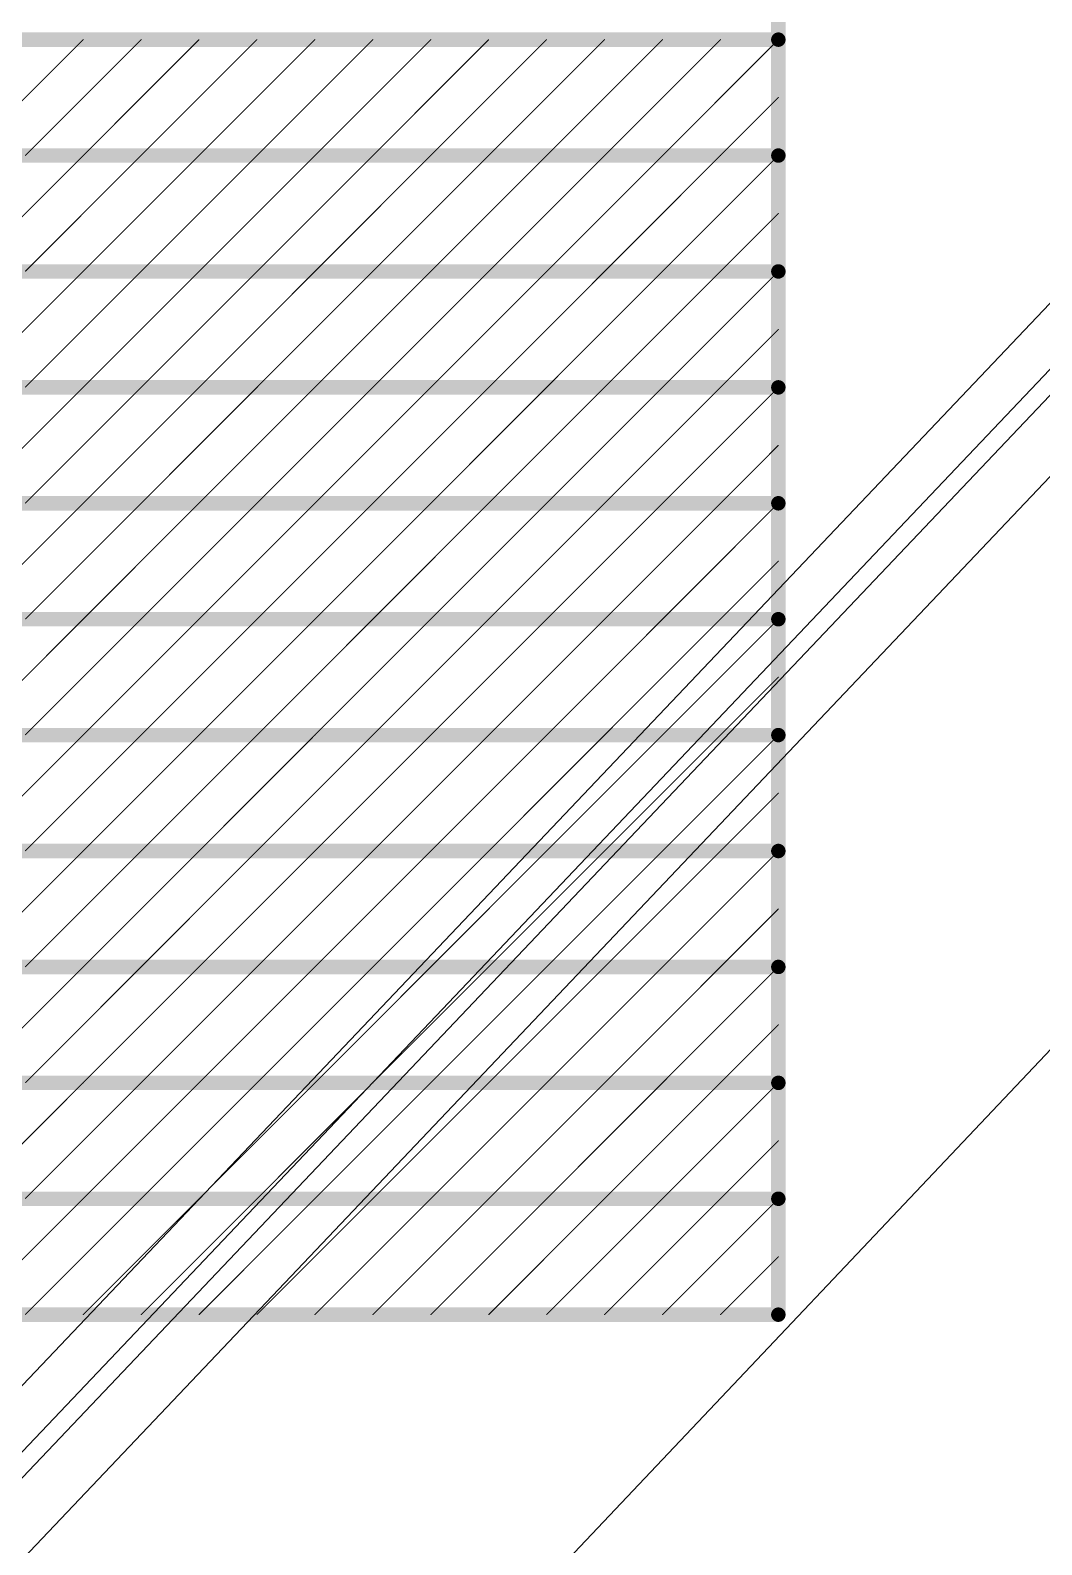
# Model space of a CAD drawing. Header units: inches. Extents: x -11 to 5379, y 0 to 5429.
# Drawn here: x 343.91 to 370.51, y 125.24 to 165.07 of the extents above; entities that cross this region are included whole.
import ezdxf

# ---------------------------------------------------------------- set-up
doc = ezdxf.new("R2010")
doc.units = ezdxf.units.IN
for name, color, linetype in [('Bottom Solder', 6, 'Continuous'), ('Fabrication', 76, 'Continuous'), ('Top Solder', 216, 'Continuous')]:
    doc.layers.add(name, color=color, linetype=linetype)

# ---------------------------------------------------------------- blocks, each defined once
blk = doc.blocks.new('13_WQFN_HR__3_2__107')
at = {"layer": 'Top Solder'}
for p in [(-0.423, 1.047), (1.31, 1.075), (1.302, -1.253), (-0.423, -1.678)]:
    blk.add_line(p, (5365.845, -5095.971), dxfattribs=at)

msp = doc.modelspace()

# ---------------------------------------------------------------- linework, layer by layer
at = {"layer": 'Bottom Solder'}
msp.add_line((344.027, 110.045), (5379.208, 5429.208), dxfattribs=at)
at = {"layer": 'Fabrication'}
for points in [[(363.585, 131.293, 0.381, 0.381, 0), (363.585, 167.869, 0.381, 0.381, 0)], [(248.3, 164.821, 0.381, 0.381, 0), (363.585, 164.821, 0.381, 0.381, 0)], [(342.249, 161.773, 0.0254, 0.0254, 0), (345.297, 164.821, 0.0254, 0.0254, 0)], [(343.773, 161.773, 0.0254, 0.0254, 0), (346.821, 164.821, 0.0254, 0.0254, 0)], [(345.297, 161.773, 0.0254, 0.0254, 0), (348.345, 164.821, 0.0254, 0.0254, 0)], [(346.821, 161.773, 0.0254, 0.0254, 0), (349.869, 164.821, 0.0254, 0.0254, 0)], [(348.345, 161.773, 0.0254, 0.0254, 0), (351.393, 164.821, 0.0254, 0.0254, 0)], [(349.869, 161.773, 0.0254, 0.0254, 0), (352.917, 164.821, 0.0254, 0.0254, 0)], [(351.393, 161.773, 0.0254, 0.0254, 0), (354.441, 164.821, 0.0254, 0.0254, 0)], [(352.917, 161.773, 0.0254, 0.0254, 0), (355.965, 164.821, 0.0254, 0.0254, 0)], [(354.441, 161.773, 0.0254, 0.0254, 0), (357.489, 164.821, 0.0254, 0.0254, 0)], [(355.965, 161.773, 0.0254, 0.0254, 0), (359.013, 164.821, 0.0254, 0.0254, 0)], [(357.489, 161.773, 0.0254, 0.0254, 0), (360.537, 164.821, 0.0254, 0.0254, 0)], [(359.013, 161.773, 0.0254, 0.0254, 0), (362.061, 164.821, 0.0254, 0.0254, 0)], [(360.537, 161.773, 0.0254, 0.0254, 0), (363.585, 164.821, 0.0254, 0.0254, 0)], [(362.061, 161.773, 0.0254, 0.0254, 0), (363.585, 163.297, 0.0254, 0.0254, 0)], [(335.145, 161.773, 0.381, 0.381, 0), (363.585, 161.773, 0.381, 0.381, 0)], [(342.249, 158.725, 0.0254, 0.0254, 0), (345.297, 161.773, 0.0254, 0.0254, 0)], [(343.773, 158.725, 0.0254, 0.0254, 0), (346.821, 161.773, 0.0254, 0.0254, 0)], [(345.297, 158.725, 0.0254, 0.0254, 0), (348.345, 161.773, 0.0254, 0.0254, 0)], [(346.821, 158.725, 0.0254, 0.0254, 0), (349.869, 161.773, 0.0254, 0.0254, 0)], [(348.345, 158.725, 0.0254, 0.0254, 0), (351.393, 161.773, 0.0254, 0.0254, 0)], [(349.869, 158.725, 0.0254, 0.0254, 0), (352.917, 161.773, 0.0254, 0.0254, 0)], [(351.393, 158.725, 0.0254, 0.0254, 0), (354.441, 161.773, 0.0254, 0.0254, 0)], [(352.917, 158.725, 0.0254, 0.0254, 0), (355.965, 161.773, 0.0254, 0.0254, 0)], [(354.441, 158.725, 0.0254, 0.0254, 0), (357.489, 161.773, 0.0254, 0.0254, 0)], [(355.965, 158.725, 0.0254, 0.0254, 0), (359.013, 161.773, 0.0254, 0.0254, 0)], [(357.489, 158.725, 0.0254, 0.0254, 0), (360.537, 161.773, 0.0254, 0.0254, 0)], [(359.013, 158.725, 0.0254, 0.0254, 0), (362.061, 161.773, 0.0254, 0.0254, 0)], [(360.537, 158.725, 0.0254, 0.0254, 0), (363.585, 161.773, 0.0254, 0.0254, 0)], [(362.061, 158.725, 0.0254, 0.0254, 0), (363.585, 160.249, 0.0254, 0.0254, 0)], [(335.145, 158.725, 0.381, 0.381, 0), (363.585, 158.725, 0.381, 0.381, 0)], [(342.249, 155.677, 0.0254, 0.0254, 0), (345.297, 158.725, 0.0254, 0.0254, 0)], [(343.773, 155.677, 0.0254, 0.0254, 0), (346.821, 158.725, 0.0254, 0.0254, 0)], [(345.297, 155.677, 0.0254, 0.0254, 0), (348.345, 158.725, 0.0254, 0.0254, 0)], [(346.821, 155.677, 0.0254, 0.0254, 0), (349.869, 158.725, 0.0254, 0.0254, 0)], [(348.345, 155.677, 0.0254, 0.0254, 0), (351.393, 158.725, 0.0254, 0.0254, 0)], [(349.869, 155.677, 0.0254, 0.0254, 0), (352.917, 158.725, 0.0254, 0.0254, 0)], [(351.393, 155.677, 0.0254, 0.0254, 0), (354.441, 158.725, 0.0254, 0.0254, 0)], [(352.917, 155.677, 0.0254, 0.0254, 0), (355.965, 158.725, 0.0254, 0.0254, 0)], [(354.441, 155.677, 0.0254, 0.0254, 0), (357.489, 158.725, 0.0254, 0.0254, 0)], [(355.965, 155.677, 0.0254, 0.0254, 0), (359.013, 158.725, 0.0254, 0.0254, 0)], [(357.489, 155.677, 0.0254, 0.0254, 0), (360.537, 158.725, 0.0254, 0.0254, 0)], [(359.013, 155.677, 0.0254, 0.0254, 0), (362.061, 158.725, 0.0254, 0.0254, 0)], [(360.537, 155.677, 0.0254, 0.0254, 0), (363.585, 158.725, 0.0254, 0.0254, 0)], [(362.061, 155.677, 0.0254, 0.0254, 0), (363.585, 157.201, 0.0254, 0.0254, 0)], [(335.145, 155.677, 0.381, 0.381, 0), (363.585, 155.677, 0.381, 0.381, 0)], [(342.249, 152.629, 0.0254, 0.0254, 0), (345.297, 155.677, 0.0254, 0.0254, 0)], [(343.773, 152.629, 0.0254, 0.0254, 0), (346.821, 155.677, 0.0254, 0.0254, 0)], [(345.297, 152.629, 0.0254, 0.0254, 0), (348.345, 155.677, 0.0254, 0.0254, 0)], [(346.821, 152.629, 0.0254, 0.0254, 0), (349.869, 155.677, 0.0254, 0.0254, 0)], [(348.345, 152.629, 0.0254, 0.0254, 0), (351.393, 155.677, 0.0254, 0.0254, 0)], [(349.869, 152.629, 0.0254, 0.0254, 0), (352.917, 155.677, 0.0254, 0.0254, 0)], [(351.393, 152.629, 0.0254, 0.0254, 0), (354.441, 155.677, 0.0254, 0.0254, 0)], [(352.917, 152.629, 0.0254, 0.0254, 0), (355.965, 155.677, 0.0254, 0.0254, 0)], [(354.441, 152.629, 0.0254, 0.0254, 0), (357.489, 155.677, 0.0254, 0.0254, 0)], [(355.965, 152.629, 0.0254, 0.0254, 0), (359.013, 155.677, 0.0254, 0.0254, 0)], [(357.489, 152.629, 0.0254, 0.0254, 0), (360.537, 155.677, 0.0254, 0.0254, 0)], [(359.013, 152.629, 0.0254, 0.0254, 0), (362.061, 155.677, 0.0254, 0.0254, 0)], [(360.537, 152.629, 0.0254, 0.0254, 0), (363.585, 155.677, 0.0254, 0.0254, 0)], [(362.061, 152.629, 0.0254, 0.0254, 0), (363.585, 154.153, 0.0254, 0.0254, 0)], [(335.145, 152.629, 0.381, 0.381, 0), (363.585, 152.629, 0.381, 0.381, 0)], [(342.249, 149.581, 0.0254, 0.0254, 0), (345.297, 152.629, 0.0254, 0.0254, 0)], [(343.773, 149.581, 0.0254, 0.0254, 0), (346.821, 152.629, 0.0254, 0.0254, 0)], [(345.297, 149.581, 0.0254, 0.0254, 0), (348.345, 152.629, 0.0254, 0.0254, 0)], [(346.821, 149.581, 0.0254, 0.0254, 0), (349.869, 152.629, 0.0254, 0.0254, 0)], [(348.345, 149.581, 0.0254, 0.0254, 0), (351.393, 152.629, 0.0254, 0.0254, 0)], [(349.869, 149.581, 0.0254, 0.0254, 0), (352.917, 152.629, 0.0254, 0.0254, 0)], [(351.393, 149.581, 0.0254, 0.0254, 0), (354.441, 152.629, 0.0254, 0.0254, 0)], [(352.917, 149.581, 0.0254, 0.0254, 0), (355.965, 152.629, 0.0254, 0.0254, 0)], [(354.441, 149.581, 0.0254, 0.0254, 0), (357.489, 152.629, 0.0254, 0.0254, 0)], [(355.965, 149.581, 0.0254, 0.0254, 0), (359.013, 152.629, 0.0254, 0.0254, 0)], [(357.489, 149.581, 0.0254, 0.0254, 0), (360.537, 152.629, 0.0254, 0.0254, 0)], [(359.013, 149.581, 0.0254, 0.0254, 0), (362.061, 152.629, 0.0254, 0.0254, 0)], [(360.537, 149.581, 0.0254, 0.0254, 0), (363.585, 152.629, 0.0254, 0.0254, 0)], [(362.061, 149.581, 0.0254, 0.0254, 0), (363.585, 151.105, 0.0254, 0.0254, 0)], [(335.145, 149.581, 0.381, 0.381, 0), (363.585, 149.581, 0.381, 0.381, 0)], [(342.249, 146.533, 0.0254, 0.0254, 0), (345.297, 149.581, 0.0254, 0.0254, 0)], [(343.773, 146.533, 0.0254, 0.0254, 0), (346.821, 149.581, 0.0254, 0.0254, 0)], [(345.297, 146.533, 0.0254, 0.0254, 0), (348.345, 149.581, 0.0254, 0.0254, 0)], [(346.821, 146.533, 0.0254, 0.0254, 0), (349.869, 149.581, 0.0254, 0.0254, 0)], [(348.345, 146.533, 0.0254, 0.0254, 0), (351.393, 149.581, 0.0254, 0.0254, 0)], [(349.869, 146.533, 0.0254, 0.0254, 0), (352.917, 149.581, 0.0254, 0.0254, 0)], [(351.393, 146.533, 0.0254, 0.0254, 0), (354.441, 149.581, 0.0254, 0.0254, 0)], [(352.917, 146.533, 0.0254, 0.0254, 0), (355.965, 149.581, 0.0254, 0.0254, 0)], [(354.441, 146.533, 0.0254, 0.0254, 0), (357.489, 149.581, 0.0254, 0.0254, 0)], [(355.965, 146.533, 0.0254, 0.0254, 0), (359.013, 149.581, 0.0254, 0.0254, 0)], [(357.489, 146.533, 0.0254, 0.0254, 0), (360.537, 149.581, 0.0254, 0.0254, 0)], [(359.013, 146.533, 0.0254, 0.0254, 0), (362.061, 149.581, 0.0254, 0.0254, 0)], [(360.537, 146.533, 0.0254, 0.0254, 0), (363.585, 149.581, 0.0254, 0.0254, 0)], [(362.061, 146.533, 0.0254, 0.0254, 0), (363.585, 148.057, 0.0254, 0.0254, 0)], [(335.145, 146.533, 0.381, 0.381, 0), (363.585, 146.533, 0.381, 0.381, 0)], [(342.249, 143.485, 0.0254, 0.0254, 0), (345.297, 146.533, 0.0254, 0.0254, 0)], [(343.773, 143.485, 0.0254, 0.0254, 0), (346.821, 146.533, 0.0254, 0.0254, 0)], [(345.297, 143.485, 0.0254, 0.0254, 0), (348.345, 146.533, 0.0254, 0.0254, 0)], [(346.821, 143.485, 0.0254, 0.0254, 0), (349.869, 146.533, 0.0254, 0.0254, 0)], [(348.345, 143.485, 0.0254, 0.0254, 0), (351.393, 146.533, 0.0254, 0.0254, 0)], [(349.869, 143.485, 0.0254, 0.0254, 0), (352.917, 146.533, 0.0254, 0.0254, 0)], [(351.393, 143.485, 0.0254, 0.0254, 0), (354.441, 146.533, 0.0254, 0.0254, 0)], [(352.917, 143.485, 0.0254, 0.0254, 0), (355.965, 146.533, 0.0254, 0.0254, 0)], [(354.441, 143.485, 0.0254, 0.0254, 0), (357.489, 146.533, 0.0254, 0.0254, 0)], [(355.965, 143.485, 0.0254, 0.0254, 0), (359.013, 146.533, 0.0254, 0.0254, 0)], [(357.489, 143.485, 0.0254, 0.0254, 0), (360.537, 146.533, 0.0254, 0.0254, 0)], [(359.013, 143.485, 0.0254, 0.0254, 0), (362.061, 146.533, 0.0254, 0.0254, 0)], [(360.537, 143.485, 0.0254, 0.0254, 0), (363.585, 146.533, 0.0254, 0.0254, 0)], [(362.061, 143.485, 0.0254, 0.0254, 0), (363.585, 145.009, 0.0254, 0.0254, 0)], [(335.145, 143.485, 0.381, 0.381, 0), (363.585, 143.485, 0.381, 0.381, 0)], [(342.249, 140.437, 0.0254, 0.0254, 0), (345.297, 143.485, 0.0254, 0.0254, 0)], [(343.773, 140.437, 0.0254, 0.0254, 0), (346.821, 143.485, 0.0254, 0.0254, 0)], [(345.297, 140.437, 0.0254, 0.0254, 0), (348.345, 143.485, 0.0254, 0.0254, 0)], [(346.821, 140.437, 0.0254, 0.0254, 0), (349.869, 143.485, 0.0254, 0.0254, 0)], [(348.345, 140.437, 0.0254, 0.0254, 0), (351.393, 143.485, 0.0254, 0.0254, 0)], [(349.869, 140.437, 0.0254, 0.0254, 0), (352.917, 143.485, 0.0254, 0.0254, 0)], [(351.393, 140.437, 0.0254, 0.0254, 0), (354.441, 143.485, 0.0254, 0.0254, 0)], [(352.917, 140.437, 0.0254, 0.0254, 0), (355.965, 143.485, 0.0254, 0.0254, 0)], [(354.441, 140.437, 0.0254, 0.0254, 0), (357.489, 143.485, 0.0254, 0.0254, 0)], [(355.965, 140.437, 0.0254, 0.0254, 0), (359.013, 143.485, 0.0254, 0.0254, 0)], [(357.489, 140.437, 0.0254, 0.0254, 0), (360.537, 143.485, 0.0254, 0.0254, 0)], [(359.013, 140.437, 0.0254, 0.0254, 0), (362.061, 143.485, 0.0254, 0.0254, 0)], [(360.537, 140.437, 0.0254, 0.0254, 0), (363.585, 143.485, 0.0254, 0.0254, 0)], [(362.061, 140.437, 0.0254, 0.0254, 0), (363.585, 141.961, 0.0254, 0.0254, 0)], [(335.145, 140.437, 0.381, 0.381, 0), (363.585, 140.437, 0.381, 0.381, 0)], [(342.249, 137.389, 0.0254, 0.0254, 0), (345.297, 140.437, 0.0254, 0.0254, 0)], [(343.773, 137.389, 0.0254, 0.0254, 0), (346.821, 140.437, 0.0254, 0.0254, 0)], [(345.297, 137.389, 0.0254, 0.0254, 0), (348.345, 140.437, 0.0254, 0.0254, 0)], [(346.821, 137.389, 0.0254, 0.0254, 0), (349.869, 140.437, 0.0254, 0.0254, 0)], [(348.345, 137.389, 0.0254, 0.0254, 0), (351.393, 140.437, 0.0254, 0.0254, 0)], [(349.869, 137.389, 0.0254, 0.0254, 0), (352.917, 140.437, 0.0254, 0.0254, 0)], [(351.393, 137.389, 0.0254, 0.0254, 0), (354.441, 140.437, 0.0254, 0.0254, 0)], [(352.917, 137.389, 0.0254, 0.0254, 0), (355.965, 140.437, 0.0254, 0.0254, 0)], [(354.441, 137.389, 0.0254, 0.0254, 0), (357.489, 140.437, 0.0254, 0.0254, 0)], [(355.965, 137.389, 0.0254, 0.0254, 0), (359.013, 140.437, 0.0254, 0.0254, 0)], [(357.489, 137.389, 0.0254, 0.0254, 0), (360.537, 140.437, 0.0254, 0.0254, 0)], [(359.013, 137.389, 0.0254, 0.0254, 0), (362.061, 140.437, 0.0254, 0.0254, 0)], [(360.537, 137.389, 0.0254, 0.0254, 0), (363.585, 140.437, 0.0254, 0.0254, 0)], [(362.061, 137.389, 0.0254, 0.0254, 0), (363.585, 138.913, 0.0254, 0.0254, 0)], [(335.145, 137.389, 0.381, 0.381, 0), (363.585, 137.389, 0.381, 0.381, 0)], [(342.249, 134.341, 0.0254, 0.0254, 0), (345.297, 137.389, 0.0254, 0.0254, 0)], [(343.773, 134.341, 0.0254, 0.0254, 0), (346.821, 137.389, 0.0254, 0.0254, 0)], [(345.297, 134.341, 0.0254, 0.0254, 0), (348.345, 137.389, 0.0254, 0.0254, 0)], [(346.821, 134.341, 0.0254, 0.0254, 0), (349.869, 137.389, 0.0254, 0.0254, 0)], [(348.345, 134.341, 0.0254, 0.0254, 0), (351.393, 137.389, 0.0254, 0.0254, 0)], [(349.869, 134.341, 0.0254, 0.0254, 0), (352.917, 137.389, 0.0254, 0.0254, 0)], [(351.393, 134.341, 0.0254, 0.0254, 0), (354.441, 137.389, 0.0254, 0.0254, 0)], [(352.917, 134.341, 0.0254, 0.0254, 0), (355.965, 137.389, 0.0254, 0.0254, 0)], [(354.441, 134.341, 0.0254, 0.0254, 0), (357.489, 137.389, 0.0254, 0.0254, 0)], [(355.965, 134.341, 0.0254, 0.0254, 0), (359.013, 137.389, 0.0254, 0.0254, 0)], [(357.489, 134.341, 0.0254, 0.0254, 0), (360.537, 137.389, 0.0254, 0.0254, 0)], [(359.013, 134.341, 0.0254, 0.0254, 0), (362.061, 137.389, 0.0254, 0.0254, 0)], [(360.537, 134.341, 0.0254, 0.0254, 0), (363.585, 137.389, 0.0254, 0.0254, 0)], [(362.061, 134.341, 0.0254, 0.0254, 0), (363.585, 135.865, 0.0254, 0.0254, 0)], [(335.145, 134.341, 0.381, 0.381, 0), (363.585, 134.341, 0.381, 0.381, 0)], [(342.249, 131.293, 0.0254, 0.0254, 0), (345.297, 134.341, 0.0254, 0.0254, 0)], [(343.773, 131.293, 0.0254, 0.0254, 0), (346.821, 134.341, 0.0254, 0.0254, 0)], [(345.297, 131.293, 0.0254, 0.0254, 0), (348.345, 134.341, 0.0254, 0.0254, 0)], [(346.821, 131.293, 0.0254, 0.0254, 0), (349.869, 134.341, 0.0254, 0.0254, 0)], [(348.345, 131.293, 0.0254, 0.0254, 0), (351.393, 134.341, 0.0254, 0.0254, 0)], [(349.869, 131.293, 0.0254, 0.0254, 0), (352.917, 134.341, 0.0254, 0.0254, 0)], [(351.393, 131.293, 0.0254, 0.0254, 0), (354.441, 134.341, 0.0254, 0.0254, 0)], [(352.917, 131.293, 0.0254, 0.0254, 0), (355.965, 134.341, 0.0254, 0.0254, 0)], [(354.441, 131.293, 0.0254, 0.0254, 0), (357.489, 134.341, 0.0254, 0.0254, 0)], [(355.965, 131.293, 0.0254, 0.0254, 0), (359.013, 134.341, 0.0254, 0.0254, 0)], [(357.489, 131.293, 0.0254, 0.0254, 0), (360.537, 134.341, 0.0254, 0.0254, 0)], [(359.013, 131.293, 0.0254, 0.0254, 0), (362.061, 134.341, 0.0254, 0.0254, 0)], [(360.537, 131.293, 0.0254, 0.0254, 0), (363.585, 134.341, 0.0254, 0.0254, 0)], [(362.061, 131.293, 0.0254, 0.0254, 0), (363.585, 132.817, 0.0254, 0.0254, 0)], [(335.145, 131.293, 0.381, 0.381, 0), (363.585, 131.293, 0.381, 0.381, 0)]]:
    msp.add_lwpolyline(points, format="xyseb", dxfattribs=at)
for points in [[(363.49, 164.821, 0.191, 0.191, 1), (363.68, 164.821, 0.191, 0.191, 1)], [(345.291, 164.821, 0.0127, 0.0127, 1), (345.304, 164.821, 0.0127, 0.0127, 1)], [(346.815, 164.821, 0.0127, 0.0127, 1), (346.828, 164.821, 0.0127, 0.0127, 1)], [(348.339, 164.821, 0.0127, 0.0127, 1), (348.352, 164.821, 0.0127, 0.0127, 1)], [(349.863, 164.821, 0.0127, 0.0127, 1), (349.876, 164.821, 0.0127, 0.0127, 1)], [(351.387, 164.821, 0.0127, 0.0127, 1), (351.4, 164.821, 0.0127, 0.0127, 1)], [(352.911, 164.821, 0.0127, 0.0127, 1), (352.924, 164.821, 0.0127, 0.0127, 1)], [(354.435, 164.821, 0.0127, 0.0127, 1), (354.448, 164.821, 0.0127, 0.0127, 1)], [(355.959, 164.821, 0.0127, 0.0127, 1), (355.972, 164.821, 0.0127, 0.0127, 1)], [(357.483, 164.821, 0.0127, 0.0127, 1), (357.496, 164.821, 0.0127, 0.0127, 1)], [(359.007, 164.821, 0.0127, 0.0127, 1), (359.02, 164.821, 0.0127, 0.0127, 1)], [(360.531, 164.821, 0.0127, 0.0127, 1), (360.544, 164.821, 0.0127, 0.0127, 1)], [(362.055, 164.821, 0.0127, 0.0127, 1), (362.068, 164.821, 0.0127, 0.0127, 1)], [(363.579, 164.821, 0.0127, 0.0127, 1), (363.592, 164.821, 0.0127, 0.0127, 1)], [(363.579, 163.297, 0.0127, 0.0127, 1), (363.592, 163.297, 0.0127, 0.0127, 1)], [(345.291, 161.773, 0.0127, 0.0127, 1), (345.304, 161.773, 0.0127, 0.0127, 1)], [(345.291, 161.773, 0.0127, 0.0127, 1), (345.304, 161.773, 0.0127, 0.0127, 1)], [(346.815, 161.773, 0.0127, 0.0127, 1), (346.828, 161.773, 0.0127, 0.0127, 1)], [(346.815, 161.773, 0.0127, 0.0127, 1), (346.828, 161.773, 0.0127, 0.0127, 1)], [(348.339, 161.773, 0.0127, 0.0127, 1), (348.352, 161.773, 0.0127, 0.0127, 1)], [(348.339, 161.773, 0.0127, 0.0127, 1), (348.352, 161.773, 0.0127, 0.0127, 1)], [(349.863, 161.773, 0.0127, 0.0127, 1), (349.876, 161.773, 0.0127, 0.0127, 1)], [(349.863, 161.773, 0.0127, 0.0127, 1), (349.876, 161.773, 0.0127, 0.0127, 1)], [(351.387, 161.773, 0.0127, 0.0127, 1), (351.4, 161.773, 0.0127, 0.0127, 1)], [(351.387, 161.773, 0.0127, 0.0127, 1), (351.4, 161.773, 0.0127, 0.0127, 1)], [(352.911, 161.773, 0.0127, 0.0127, 1), (352.924, 161.773, 0.0127, 0.0127, 1)], [(352.911, 161.773, 0.0127, 0.0127, 1), (352.924, 161.773, 0.0127, 0.0127, 1)], [(354.435, 161.773, 0.0127, 0.0127, 1), (354.448, 161.773, 0.0127, 0.0127, 1)], [(354.435, 161.773, 0.0127, 0.0127, 1), (354.448, 161.773, 0.0127, 0.0127, 1)], [(355.959, 161.773, 0.0127, 0.0127, 1), (355.972, 161.773, 0.0127, 0.0127, 1)], [(355.959, 161.773, 0.0127, 0.0127, 1), (355.972, 161.773, 0.0127, 0.0127, 1)], [(357.483, 161.773, 0.0127, 0.0127, 1), (357.496, 161.773, 0.0127, 0.0127, 1)], [(357.483, 161.773, 0.0127, 0.0127, 1), (357.496, 161.773, 0.0127, 0.0127, 1)], [(359.007, 161.773, 0.0127, 0.0127, 1), (359.02, 161.773, 0.0127, 0.0127, 1)], [(359.007, 161.773, 0.0127, 0.0127, 1), (359.02, 161.773, 0.0127, 0.0127, 1)], [(360.531, 161.773, 0.0127, 0.0127, 1), (360.544, 161.773, 0.0127, 0.0127, 1)], [(360.531, 161.773, 0.0127, 0.0127, 1), (360.544, 161.773, 0.0127, 0.0127, 1)], [(362.055, 161.773, 0.0127, 0.0127, 1), (362.068, 161.773, 0.0127, 0.0127, 1)], [(362.055, 161.773, 0.0127, 0.0127, 1), (362.068, 161.773, 0.0127, 0.0127, 1)], [(363.49, 161.773, 0.191, 0.191, 1), (363.68, 161.773, 0.191, 0.191, 1)], [(363.579, 161.773, 0.0127, 0.0127, 1), (363.592, 161.773, 0.0127, 0.0127, 1)], [(363.579, 160.249, 0.0127, 0.0127, 1), (363.592, 160.249, 0.0127, 0.0127, 1)], [(363.49, 158.725, 0.191, 0.191, 1), (363.68, 158.725, 0.191, 0.191, 1)], [(345.291, 158.725, 0.0127, 0.0127, 1), (345.304, 158.725, 0.0127, 0.0127, 1)], [(345.291, 158.725, 0.0127, 0.0127, 1), (345.304, 158.725, 0.0127, 0.0127, 1)], [(346.815, 158.725, 0.0127, 0.0127, 1), (346.828, 158.725, 0.0127, 0.0127, 1)], [(346.815, 158.725, 0.0127, 0.0127, 1), (346.828, 158.725, 0.0127, 0.0127, 1)], [(348.339, 158.725, 0.0127, 0.0127, 1), (348.352, 158.725, 0.0127, 0.0127, 1)], [(348.339, 158.725, 0.0127, 0.0127, 1), (348.352, 158.725, 0.0127, 0.0127, 1)], [(349.863, 158.725, 0.0127, 0.0127, 1), (349.876, 158.725, 0.0127, 0.0127, 1)], [(349.863, 158.725, 0.0127, 0.0127, 1), (349.876, 158.725, 0.0127, 0.0127, 1)], [(351.387, 158.725, 0.0127, 0.0127, 1), (351.4, 158.725, 0.0127, 0.0127, 1)], [(351.387, 158.725, 0.0127, 0.0127, 1), (351.4, 158.725, 0.0127, 0.0127, 1)], [(352.911, 158.725, 0.0127, 0.0127, 1), (352.924, 158.725, 0.0127, 0.0127, 1)], [(352.911, 158.725, 0.0127, 0.0127, 1), (352.924, 158.725, 0.0127, 0.0127, 1)], [(354.435, 158.725, 0.0127, 0.0127, 1), (354.448, 158.725, 0.0127, 0.0127, 1)], [(354.435, 158.725, 0.0127, 0.0127, 1), (354.448, 158.725, 0.0127, 0.0127, 1)], [(355.959, 158.725, 0.0127, 0.0127, 1), (355.972, 158.725, 0.0127, 0.0127, 1)], [(355.959, 158.725, 0.0127, 0.0127, 1), (355.972, 158.725, 0.0127, 0.0127, 1)], [(357.483, 158.725, 0.0127, 0.0127, 1), (357.496, 158.725, 0.0127, 0.0127, 1)], [(357.483, 158.725, 0.0127, 0.0127, 1), (357.496, 158.725, 0.0127, 0.0127, 1)], [(359.007, 158.725, 0.0127, 0.0127, 1), (359.02, 158.725, 0.0127, 0.0127, 1)], [(359.007, 158.725, 0.0127, 0.0127, 1), (359.02, 158.725, 0.0127, 0.0127, 1)], [(360.531, 158.725, 0.0127, 0.0127, 1), (360.544, 158.725, 0.0127, 0.0127, 1)], [(360.531, 158.725, 0.0127, 0.0127, 1), (360.544, 158.725, 0.0127, 0.0127, 1)], [(362.055, 158.725, 0.0127, 0.0127, 1), (362.068, 158.725, 0.0127, 0.0127, 1)], [(362.055, 158.725, 0.0127, 0.0127, 1), (362.068, 158.725, 0.0127, 0.0127, 1)], [(363.579, 158.725, 0.0127, 0.0127, 1), (363.592, 158.725, 0.0127, 0.0127, 1)], [(363.579, 157.201, 0.0127, 0.0127, 1), (363.592, 157.201, 0.0127, 0.0127, 1)], [(363.49, 155.677, 0.191, 0.191, 1), (363.68, 155.677, 0.191, 0.191, 1)], [(345.291, 155.677, 0.0127, 0.0127, 1), (345.304, 155.677, 0.0127, 0.0127, 1)], [(345.291, 155.677, 0.0127, 0.0127, 1), (345.304, 155.677, 0.0127, 0.0127, 1)], [(346.815, 155.677, 0.0127, 0.0127, 1), (346.828, 155.677, 0.0127, 0.0127, 1)], [(346.815, 155.677, 0.0127, 0.0127, 1), (346.828, 155.677, 0.0127, 0.0127, 1)], [(348.339, 155.677, 0.0127, 0.0127, 1), (348.352, 155.677, 0.0127, 0.0127, 1)], [(348.339, 155.677, 0.0127, 0.0127, 1), (348.352, 155.677, 0.0127, 0.0127, 1)], [(349.863, 155.677, 0.0127, 0.0127, 1), (349.876, 155.677, 0.0127, 0.0127, 1)], [(349.863, 155.677, 0.0127, 0.0127, 1), (349.876, 155.677, 0.0127, 0.0127, 1)], [(351.387, 155.677, 0.0127, 0.0127, 1), (351.4, 155.677, 0.0127, 0.0127, 1)], [(351.387, 155.677, 0.0127, 0.0127, 1), (351.4, 155.677, 0.0127, 0.0127, 1)], [(352.911, 155.677, 0.0127, 0.0127, 1), (352.924, 155.677, 0.0127, 0.0127, 1)], [(352.911, 155.677, 0.0127, 0.0127, 1), (352.924, 155.677, 0.0127, 0.0127, 1)], [(354.435, 155.677, 0.0127, 0.0127, 1), (354.448, 155.677, 0.0127, 0.0127, 1)], [(354.435, 155.677, 0.0127, 0.0127, 1), (354.448, 155.677, 0.0127, 0.0127, 1)], [(355.959, 155.677, 0.0127, 0.0127, 1), (355.972, 155.677, 0.0127, 0.0127, 1)], [(355.959, 155.677, 0.0127, 0.0127, 1), (355.972, 155.677, 0.0127, 0.0127, 1)], [(357.483, 155.677, 0.0127, 0.0127, 1), (357.496, 155.677, 0.0127, 0.0127, 1)], [(357.483, 155.677, 0.0127, 0.0127, 1), (357.496, 155.677, 0.0127, 0.0127, 1)], [(359.007, 155.677, 0.0127, 0.0127, 1), (359.02, 155.677, 0.0127, 0.0127, 1)], [(359.007, 155.677, 0.0127, 0.0127, 1), (359.02, 155.677, 0.0127, 0.0127, 1)], [(360.531, 155.677, 0.0127, 0.0127, 1), (360.544, 155.677, 0.0127, 0.0127, 1)], [(360.531, 155.677, 0.0127, 0.0127, 1), (360.544, 155.677, 0.0127, 0.0127, 1)], [(362.055, 155.677, 0.0127, 0.0127, 1), (362.068, 155.677, 0.0127, 0.0127, 1)], [(362.055, 155.677, 0.0127, 0.0127, 1), (362.068, 155.677, 0.0127, 0.0127, 1)], [(363.579, 155.677, 0.0127, 0.0127, 1), (363.592, 155.677, 0.0127, 0.0127, 1)], [(363.579, 154.153, 0.0127, 0.0127, 1), (363.592, 154.153, 0.0127, 0.0127, 1)], [(345.291, 152.629, 0.0127, 0.0127, 1), (345.304, 152.629, 0.0127, 0.0127, 1)], [(345.291, 152.629, 0.0127, 0.0127, 1), (345.304, 152.629, 0.0127, 0.0127, 1)], [(346.815, 152.629, 0.0127, 0.0127, 1), (346.828, 152.629, 0.0127, 0.0127, 1)], [(346.815, 152.629, 0.0127, 0.0127, 1), (346.828, 152.629, 0.0127, 0.0127, 1)], [(348.339, 152.629, 0.0127, 0.0127, 1), (348.352, 152.629, 0.0127, 0.0127, 1)], [(348.339, 152.629, 0.0127, 0.0127, 1), (348.352, 152.629, 0.0127, 0.0127, 1)], [(349.863, 152.629, 0.0127, 0.0127, 1), (349.876, 152.629, 0.0127, 0.0127, 1)], [(349.863, 152.629, 0.0127, 0.0127, 1), (349.876, 152.629, 0.0127, 0.0127, 1)], [(351.387, 152.629, 0.0127, 0.0127, 1), (351.4, 152.629, 0.0127, 0.0127, 1)], [(351.387, 152.629, 0.0127, 0.0127, 1), (351.4, 152.629, 0.0127, 0.0127, 1)], [(352.911, 152.629, 0.0127, 0.0127, 1), (352.924, 152.629, 0.0127, 0.0127, 1)], [(352.911, 152.629, 0.0127, 0.0127, 1), (352.924, 152.629, 0.0127, 0.0127, 1)], [(354.435, 152.629, 0.0127, 0.0127, 1), (354.448, 152.629, 0.0127, 0.0127, 1)], [(354.435, 152.629, 0.0127, 0.0127, 1), (354.448, 152.629, 0.0127, 0.0127, 1)], [(355.959, 152.629, 0.0127, 0.0127, 1), (355.972, 152.629, 0.0127, 0.0127, 1)], [(355.959, 152.629, 0.0127, 0.0127, 1), (355.972, 152.629, 0.0127, 0.0127, 1)], [(357.483, 152.629, 0.0127, 0.0127, 1), (357.496, 152.629, 0.0127, 0.0127, 1)], [(357.483, 152.629, 0.0127, 0.0127, 1), (357.496, 152.629, 0.0127, 0.0127, 1)], [(359.007, 152.629, 0.0127, 0.0127, 1), (359.02, 152.629, 0.0127, 0.0127, 1)], [(359.007, 152.629, 0.0127, 0.0127, 1), (359.02, 152.629, 0.0127, 0.0127, 1)], [(360.531, 152.629, 0.0127, 0.0127, 1), (360.544, 152.629, 0.0127, 0.0127, 1)], [(360.531, 152.629, 0.0127, 0.0127, 1), (360.544, 152.629, 0.0127, 0.0127, 1)], [(362.055, 152.629, 0.0127, 0.0127, 1), (362.068, 152.629, 0.0127, 0.0127, 1)], [(362.055, 152.629, 0.0127, 0.0127, 1), (362.068, 152.629, 0.0127, 0.0127, 1)], [(363.49, 152.629, 0.191, 0.191, 1), (363.68, 152.629, 0.191, 0.191, 1)], [(363.579, 152.629, 0.0127, 0.0127, 1), (363.592, 152.629, 0.0127, 0.0127, 1)], [(363.579, 151.105, 0.0127, 0.0127, 1), (363.592, 151.105, 0.0127, 0.0127, 1)], [(363.49, 149.581, 0.191, 0.191, 1), (363.68, 149.581, 0.191, 0.191, 1)], [(345.291, 149.581, 0.0127, 0.0127, 1), (345.304, 149.581, 0.0127, 0.0127, 1)], [(345.291, 149.581, 0.0127, 0.0127, 1), (345.304, 149.581, 0.0127, 0.0127, 1)], [(346.815, 149.581, 0.0127, 0.0127, 1), (346.828, 149.581, 0.0127, 0.0127, 1)], [(346.815, 149.581, 0.0127, 0.0127, 1), (346.828, 149.581, 0.0127, 0.0127, 1)], [(348.339, 149.581, 0.0127, 0.0127, 1), (348.352, 149.581, 0.0127, 0.0127, 1)], [(348.339, 149.581, 0.0127, 0.0127, 1), (348.352, 149.581, 0.0127, 0.0127, 1)], [(349.863, 149.581, 0.0127, 0.0127, 1), (349.876, 149.581, 0.0127, 0.0127, 1)], [(349.863, 149.581, 0.0127, 0.0127, 1), (349.876, 149.581, 0.0127, 0.0127, 1)], [(351.387, 149.581, 0.0127, 0.0127, 1), (351.4, 149.581, 0.0127, 0.0127, 1)], [(351.387, 149.581, 0.0127, 0.0127, 1), (351.4, 149.581, 0.0127, 0.0127, 1)], [(352.911, 149.581, 0.0127, 0.0127, 1), (352.924, 149.581, 0.0127, 0.0127, 1)], [(352.911, 149.581, 0.0127, 0.0127, 1), (352.924, 149.581, 0.0127, 0.0127, 1)], [(354.435, 149.581, 0.0127, 0.0127, 1), (354.448, 149.581, 0.0127, 0.0127, 1)], [(354.435, 149.581, 0.0127, 0.0127, 1), (354.448, 149.581, 0.0127, 0.0127, 1)], [(355.959, 149.581, 0.0127, 0.0127, 1), (355.972, 149.581, 0.0127, 0.0127, 1)], [(355.959, 149.581, 0.0127, 0.0127, 1), (355.972, 149.581, 0.0127, 0.0127, 1)], [(357.483, 149.581, 0.0127, 0.0127, 1), (357.496, 149.581, 0.0127, 0.0127, 1)], [(357.483, 149.581, 0.0127, 0.0127, 1), (357.496, 149.581, 0.0127, 0.0127, 1)], [(359.007, 149.581, 0.0127, 0.0127, 1), (359.02, 149.581, 0.0127, 0.0127, 1)], [(359.007, 149.581, 0.0127, 0.0127, 1), (359.02, 149.581, 0.0127, 0.0127, 1)], [(360.531, 149.581, 0.0127, 0.0127, 1), (360.544, 149.581, 0.0127, 0.0127, 1)], [(360.531, 149.581, 0.0127, 0.0127, 1), (360.544, 149.581, 0.0127, 0.0127, 1)], [(362.055, 149.581, 0.0127, 0.0127, 1), (362.068, 149.581, 0.0127, 0.0127, 1)], [(362.055, 149.581, 0.0127, 0.0127, 1), (362.068, 149.581, 0.0127, 0.0127, 1)], [(363.579, 149.581, 0.0127, 0.0127, 1), (363.592, 149.581, 0.0127, 0.0127, 1)], [(363.579, 148.057, 0.0127, 0.0127, 1), (363.592, 148.057, 0.0127, 0.0127, 1)], [(363.49, 146.533, 0.191, 0.191, 1), (363.68, 146.533, 0.191, 0.191, 1)], [(345.291, 146.533, 0.0127, 0.0127, 1), (345.304, 146.533, 0.0127, 0.0127, 1)], [(345.291, 146.533, 0.0127, 0.0127, 1), (345.304, 146.533, 0.0127, 0.0127, 1)], [(346.815, 146.533, 0.0127, 0.0127, 1), (346.828, 146.533, 0.0127, 0.0127, 1)], [(346.815, 146.533, 0.0127, 0.0127, 1), (346.828, 146.533, 0.0127, 0.0127, 1)], [(348.339, 146.533, 0.0127, 0.0127, 1), (348.352, 146.533, 0.0127, 0.0127, 1)], [(348.339, 146.533, 0.0127, 0.0127, 1), (348.352, 146.533, 0.0127, 0.0127, 1)], [(349.863, 146.533, 0.0127, 0.0127, 1), (349.876, 146.533, 0.0127, 0.0127, 1)], [(349.863, 146.533, 0.0127, 0.0127, 1), (349.876, 146.533, 0.0127, 0.0127, 1)], [(351.387, 146.533, 0.0127, 0.0127, 1), (351.4, 146.533, 0.0127, 0.0127, 1)], [(351.387, 146.533, 0.0127, 0.0127, 1), (351.4, 146.533, 0.0127, 0.0127, 1)], [(352.911, 146.533, 0.0127, 0.0127, 1), (352.924, 146.533, 0.0127, 0.0127, 1)], [(352.911, 146.533, 0.0127, 0.0127, 1), (352.924, 146.533, 0.0127, 0.0127, 1)], [(354.435, 146.533, 0.0127, 0.0127, 1), (354.448, 146.533, 0.0127, 0.0127, 1)], [(354.435, 146.533, 0.0127, 0.0127, 1), (354.448, 146.533, 0.0127, 0.0127, 1)], [(355.959, 146.533, 0.0127, 0.0127, 1), (355.972, 146.533, 0.0127, 0.0127, 1)], [(355.959, 146.533, 0.0127, 0.0127, 1), (355.972, 146.533, 0.0127, 0.0127, 1)], [(357.483, 146.533, 0.0127, 0.0127, 1), (357.496, 146.533, 0.0127, 0.0127, 1)], [(357.483, 146.533, 0.0127, 0.0127, 1), (357.496, 146.533, 0.0127, 0.0127, 1)], [(359.007, 146.533, 0.0127, 0.0127, 1), (359.02, 146.533, 0.0127, 0.0127, 1)], [(359.007, 146.533, 0.0127, 0.0127, 1), (359.02, 146.533, 0.0127, 0.0127, 1)], [(360.531, 146.533, 0.0127, 0.0127, 1), (360.544, 146.533, 0.0127, 0.0127, 1)], [(360.531, 146.533, 0.0127, 0.0127, 1), (360.544, 146.533, 0.0127, 0.0127, 1)], [(362.055, 146.533, 0.0127, 0.0127, 1), (362.068, 146.533, 0.0127, 0.0127, 1)], [(362.055, 146.533, 0.0127, 0.0127, 1), (362.068, 146.533, 0.0127, 0.0127, 1)], [(363.579, 146.533, 0.0127, 0.0127, 1), (363.592, 146.533, 0.0127, 0.0127, 1)], [(363.579, 145.009, 0.0127, 0.0127, 1), (363.592, 145.009, 0.0127, 0.0127, 1)], [(345.291, 143.485, 0.0127, 0.0127, 1), (345.304, 143.485, 0.0127, 0.0127, 1)], [(345.291, 143.485, 0.0127, 0.0127, 1), (345.304, 143.485, 0.0127, 0.0127, 1)], [(346.815, 143.485, 0.0127, 0.0127, 1), (346.828, 143.485, 0.0127, 0.0127, 1)], [(346.815, 143.485, 0.0127, 0.0127, 1), (346.828, 143.485, 0.0127, 0.0127, 1)], [(348.339, 143.485, 0.0127, 0.0127, 1), (348.352, 143.485, 0.0127, 0.0127, 1)], [(348.339, 143.485, 0.0127, 0.0127, 1), (348.352, 143.485, 0.0127, 0.0127, 1)], [(349.863, 143.485, 0.0127, 0.0127, 1), (349.876, 143.485, 0.0127, 0.0127, 1)], [(349.863, 143.485, 0.0127, 0.0127, 1), (349.876, 143.485, 0.0127, 0.0127, 1)], [(351.387, 143.485, 0.0127, 0.0127, 1), (351.4, 143.485, 0.0127, 0.0127, 1)], [(351.387, 143.485, 0.0127, 0.0127, 1), (351.4, 143.485, 0.0127, 0.0127, 1)], [(352.911, 143.485, 0.0127, 0.0127, 1), (352.924, 143.485, 0.0127, 0.0127, 1)], [(352.911, 143.485, 0.0127, 0.0127, 1), (352.924, 143.485, 0.0127, 0.0127, 1)], [(354.435, 143.485, 0.0127, 0.0127, 1), (354.448, 143.485, 0.0127, 0.0127, 1)], [(354.435, 143.485, 0.0127, 0.0127, 1), (354.448, 143.485, 0.0127, 0.0127, 1)], [(355.959, 143.485, 0.0127, 0.0127, 1), (355.972, 143.485, 0.0127, 0.0127, 1)], [(355.959, 143.485, 0.0127, 0.0127, 1), (355.972, 143.485, 0.0127, 0.0127, 1)], [(357.483, 143.485, 0.0127, 0.0127, 1), (357.496, 143.485, 0.0127, 0.0127, 1)], [(357.483, 143.485, 0.0127, 0.0127, 1), (357.496, 143.485, 0.0127, 0.0127, 1)], [(359.007, 143.485, 0.0127, 0.0127, 1), (359.02, 143.485, 0.0127, 0.0127, 1)], [(359.007, 143.485, 0.0127, 0.0127, 1), (359.02, 143.485, 0.0127, 0.0127, 1)], [(360.531, 143.485, 0.0127, 0.0127, 1), (360.544, 143.485, 0.0127, 0.0127, 1)], [(360.531, 143.485, 0.0127, 0.0127, 1), (360.544, 143.485, 0.0127, 0.0127, 1)], [(362.055, 143.485, 0.0127, 0.0127, 1), (362.068, 143.485, 0.0127, 0.0127, 1)], [(362.055, 143.485, 0.0127, 0.0127, 1), (362.068, 143.485, 0.0127, 0.0127, 1)], [(363.49, 143.485, 0.191, 0.191, 1), (363.68, 143.485, 0.191, 0.191, 1)], [(363.579, 143.485, 0.0127, 0.0127, 1), (363.592, 143.485, 0.0127, 0.0127, 1)], [(363.579, 141.961, 0.0127, 0.0127, 1), (363.592, 141.961, 0.0127, 0.0127, 1)], [(363.49, 140.437, 0.191, 0.191, 1), (363.68, 140.437, 0.191, 0.191, 1)], [(345.291, 140.437, 0.0127, 0.0127, 1), (345.304, 140.437, 0.0127, 0.0127, 1)], [(345.291, 140.437, 0.0127, 0.0127, 1), (345.304, 140.437, 0.0127, 0.0127, 1)], [(346.815, 140.437, 0.0127, 0.0127, 1), (346.828, 140.437, 0.0127, 0.0127, 1)], [(346.815, 140.437, 0.0127, 0.0127, 1), (346.828, 140.437, 0.0127, 0.0127, 1)], [(348.339, 140.437, 0.0127, 0.0127, 1), (348.352, 140.437, 0.0127, 0.0127, 1)], [(348.339, 140.437, 0.0127, 0.0127, 1), (348.352, 140.437, 0.0127, 0.0127, 1)], [(349.863, 140.437, 0.0127, 0.0127, 1), (349.876, 140.437, 0.0127, 0.0127, 1)], [(349.863, 140.437, 0.0127, 0.0127, 1), (349.876, 140.437, 0.0127, 0.0127, 1)], [(351.387, 140.437, 0.0127, 0.0127, 1), (351.4, 140.437, 0.0127, 0.0127, 1)], [(351.387, 140.437, 0.0127, 0.0127, 1), (351.4, 140.437, 0.0127, 0.0127, 1)], [(352.911, 140.437, 0.0127, 0.0127, 1), (352.924, 140.437, 0.0127, 0.0127, 1)], [(352.911, 140.437, 0.0127, 0.0127, 1), (352.924, 140.437, 0.0127, 0.0127, 1)], [(354.435, 140.437, 0.0127, 0.0127, 1), (354.448, 140.437, 0.0127, 0.0127, 1)], [(354.435, 140.437, 0.0127, 0.0127, 1), (354.448, 140.437, 0.0127, 0.0127, 1)], [(355.959, 140.437, 0.0127, 0.0127, 1), (355.972, 140.437, 0.0127, 0.0127, 1)], [(355.959, 140.437, 0.0127, 0.0127, 1), (355.972, 140.437, 0.0127, 0.0127, 1)], [(357.483, 140.437, 0.0127, 0.0127, 1), (357.496, 140.437, 0.0127, 0.0127, 1)], [(357.483, 140.437, 0.0127, 0.0127, 1), (357.496, 140.437, 0.0127, 0.0127, 1)], [(359.007, 140.437, 0.0127, 0.0127, 1), (359.02, 140.437, 0.0127, 0.0127, 1)], [(359.007, 140.437, 0.0127, 0.0127, 1), (359.02, 140.437, 0.0127, 0.0127, 1)], [(360.531, 140.437, 0.0127, 0.0127, 1), (360.544, 140.437, 0.0127, 0.0127, 1)], [(360.531, 140.437, 0.0127, 0.0127, 1), (360.544, 140.437, 0.0127, 0.0127, 1)], [(362.055, 140.437, 0.0127, 0.0127, 1), (362.068, 140.437, 0.0127, 0.0127, 1)], [(362.055, 140.437, 0.0127, 0.0127, 1), (362.068, 140.437, 0.0127, 0.0127, 1)], [(363.579, 140.437, 0.0127, 0.0127, 1), (363.592, 140.437, 0.0127, 0.0127, 1)], [(363.579, 138.913, 0.0127, 0.0127, 1), (363.592, 138.913, 0.0127, 0.0127, 1)], [(345.291, 137.389, 0.0127, 0.0127, 1), (345.304, 137.389, 0.0127, 0.0127, 1)], [(345.291, 137.389, 0.0127, 0.0127, 1), (345.304, 137.389, 0.0127, 0.0127, 1)], [(346.815, 137.389, 0.0127, 0.0127, 1), (346.828, 137.389, 0.0127, 0.0127, 1)], [(346.815, 137.389, 0.0127, 0.0127, 1), (346.828, 137.389, 0.0127, 0.0127, 1)], [(348.339, 137.389, 0.0127, 0.0127, 1), (348.352, 137.389, 0.0127, 0.0127, 1)], [(348.339, 137.389, 0.0127, 0.0127, 1), (348.352, 137.389, 0.0127, 0.0127, 1)], [(349.863, 137.389, 0.0127, 0.0127, 1), (349.876, 137.389, 0.0127, 0.0127, 1)], [(349.863, 137.389, 0.0127, 0.0127, 1), (349.876, 137.389, 0.0127, 0.0127, 1)], [(351.387, 137.389, 0.0127, 0.0127, 1), (351.4, 137.389, 0.0127, 0.0127, 1)], [(351.387, 137.389, 0.0127, 0.0127, 1), (351.4, 137.389, 0.0127, 0.0127, 1)], [(352.911, 137.389, 0.0127, 0.0127, 1), (352.924, 137.389, 0.0127, 0.0127, 1)], [(352.911, 137.389, 0.0127, 0.0127, 1), (352.924, 137.389, 0.0127, 0.0127, 1)], [(354.435, 137.389, 0.0127, 0.0127, 1), (354.448, 137.389, 0.0127, 0.0127, 1)], [(354.435, 137.389, 0.0127, 0.0127, 1), (354.448, 137.389, 0.0127, 0.0127, 1)], [(355.959, 137.389, 0.0127, 0.0127, 1), (355.972, 137.389, 0.0127, 0.0127, 1)], [(355.959, 137.389, 0.0127, 0.0127, 1), (355.972, 137.389, 0.0127, 0.0127, 1)], [(357.483, 137.389, 0.0127, 0.0127, 1), (357.496, 137.389, 0.0127, 0.0127, 1)], [(357.483, 137.389, 0.0127, 0.0127, 1), (357.496, 137.389, 0.0127, 0.0127, 1)], [(359.007, 137.389, 0.0127, 0.0127, 1), (359.02, 137.389, 0.0127, 0.0127, 1)], [(359.007, 137.389, 0.0127, 0.0127, 1), (359.02, 137.389, 0.0127, 0.0127, 1)], [(360.531, 137.389, 0.0127, 0.0127, 1), (360.544, 137.389, 0.0127, 0.0127, 1)], [(360.531, 137.389, 0.0127, 0.0127, 1), (360.544, 137.389, 0.0127, 0.0127, 1)], [(362.055, 137.389, 0.0127, 0.0127, 1), (362.068, 137.389, 0.0127, 0.0127, 1)], [(362.055, 137.389, 0.0127, 0.0127, 1), (362.068, 137.389, 0.0127, 0.0127, 1)], [(363.49, 137.389, 0.191, 0.191, 1), (363.68, 137.389, 0.191, 0.191, 1)], [(363.579, 137.389, 0.0127, 0.0127, 1), (363.592, 137.389, 0.0127, 0.0127, 1)], [(363.579, 135.865, 0.0127, 0.0127, 1), (363.592, 135.865, 0.0127, 0.0127, 1)], [(345.291, 134.341, 0.0127, 0.0127, 1), (345.304, 134.341, 0.0127, 0.0127, 1)], [(345.291, 134.341, 0.0127, 0.0127, 1), (345.304, 134.341, 0.0127, 0.0127, 1)], [(346.815, 134.341, 0.0127, 0.0127, 1), (346.828, 134.341, 0.0127, 0.0127, 1)], [(346.815, 134.341, 0.0127, 0.0127, 1), (346.828, 134.341, 0.0127, 0.0127, 1)], [(348.339, 134.341, 0.0127, 0.0127, 1), (348.352, 134.341, 0.0127, 0.0127, 1)], [(348.339, 134.341, 0.0127, 0.0127, 1), (348.352, 134.341, 0.0127, 0.0127, 1)], [(349.863, 134.341, 0.0127, 0.0127, 1), (349.876, 134.341, 0.0127, 0.0127, 1)], [(349.863, 134.341, 0.0127, 0.0127, 1), (349.876, 134.341, 0.0127, 0.0127, 1)], [(351.387, 134.341, 0.0127, 0.0127, 1), (351.4, 134.341, 0.0127, 0.0127, 1)], [(351.387, 134.341, 0.0127, 0.0127, 1), (351.4, 134.341, 0.0127, 0.0127, 1)], [(352.911, 134.341, 0.0127, 0.0127, 1), (352.924, 134.341, 0.0127, 0.0127, 1)], [(352.911, 134.341, 0.0127, 0.0127, 1), (352.924, 134.341, 0.0127, 0.0127, 1)], [(354.435, 134.341, 0.0127, 0.0127, 1), (354.448, 134.341, 0.0127, 0.0127, 1)], [(354.435, 134.341, 0.0127, 0.0127, 1), (354.448, 134.341, 0.0127, 0.0127, 1)], [(355.959, 134.341, 0.0127, 0.0127, 1), (355.972, 134.341, 0.0127, 0.0127, 1)], [(355.959, 134.341, 0.0127, 0.0127, 1), (355.972, 134.341, 0.0127, 0.0127, 1)], [(357.483, 134.341, 0.0127, 0.0127, 1), (357.496, 134.341, 0.0127, 0.0127, 1)], [(357.483, 134.341, 0.0127, 0.0127, 1), (357.496, 134.341, 0.0127, 0.0127, 1)], [(359.007, 134.341, 0.0127, 0.0127, 1), (359.02, 134.341, 0.0127, 0.0127, 1)], [(359.007, 134.341, 0.0127, 0.0127, 1), (359.02, 134.341, 0.0127, 0.0127, 1)], [(360.531, 134.341, 0.0127, 0.0127, 1), (360.544, 134.341, 0.0127, 0.0127, 1)], [(360.531, 134.341, 0.0127, 0.0127, 1), (360.544, 134.341, 0.0127, 0.0127, 1)], [(362.055, 134.341, 0.0127, 0.0127, 1), (362.068, 134.341, 0.0127, 0.0127, 1)], [(362.055, 134.341, 0.0127, 0.0127, 1), (362.068, 134.341, 0.0127, 0.0127, 1)], [(363.49, 134.341, 0.191, 0.191, 1), (363.68, 134.341, 0.191, 0.191, 1)], [(363.579, 134.341, 0.0127, 0.0127, 1), (363.592, 134.341, 0.0127, 0.0127, 1)], [(363.579, 132.817, 0.0127, 0.0127, 1), (363.592, 132.817, 0.0127, 0.0127, 1)], [(363.49, 131.293, 0.191, 0.191, 1), (363.68, 131.293, 0.191, 0.191, 1)], [(363.49, 131.293, 0.191, 0.191, 1), (363.68, 131.293, 0.191, 0.191, 1)], [(345.291, 131.293, 0.0127, 0.0127, 1), (345.304, 131.293, 0.0127, 0.0127, 1)], [(346.815, 131.293, 0.0127, 0.0127, 1), (346.828, 131.293, 0.0127, 0.0127, 1)], [(348.339, 131.293, 0.0127, 0.0127, 1), (348.352, 131.293, 0.0127, 0.0127, 1)], [(349.863, 131.293, 0.0127, 0.0127, 1), (349.876, 131.293, 0.0127, 0.0127, 1)], [(351.387, 131.293, 0.0127, 0.0127, 1), (351.4, 131.293, 0.0127, 0.0127, 1)], [(352.911, 131.293, 0.0127, 0.0127, 1), (352.924, 131.293, 0.0127, 0.0127, 1)], [(354.435, 131.293, 0.0127, 0.0127, 1), (354.448, 131.293, 0.0127, 0.0127, 1)], [(355.959, 131.293, 0.0127, 0.0127, 1), (355.972, 131.293, 0.0127, 0.0127, 1)], [(357.483, 131.293, 0.0127, 0.0127, 1), (357.496, 131.293, 0.0127, 0.0127, 1)], [(359.007, 131.293, 0.0127, 0.0127, 1), (359.02, 131.293, 0.0127, 0.0127, 1)], [(360.531, 131.293, 0.0127, 0.0127, 1), (360.544, 131.293, 0.0127, 0.0127, 1)], [(362.055, 131.293, 0.0127, 0.0127, 1), (362.068, 131.293, 0.0127, 0.0127, 1)]]:
    msp.add_lwpolyline(points, format="xyseb", close=True, dxfattribs=at)
at = {"layer": 'Top Solder'}
msp.add_line((344.027, 110.045), (5379.208, 5429.208), dxfattribs=at)

# ---------------------------------------------------------------- block references
at = {"rotation": 90}
msp.add_blockref('13_WQFN_HR__3_2__107', (283.237, 63.363), dxfattribs=at)

doc.saveas('drawing.dxf')
